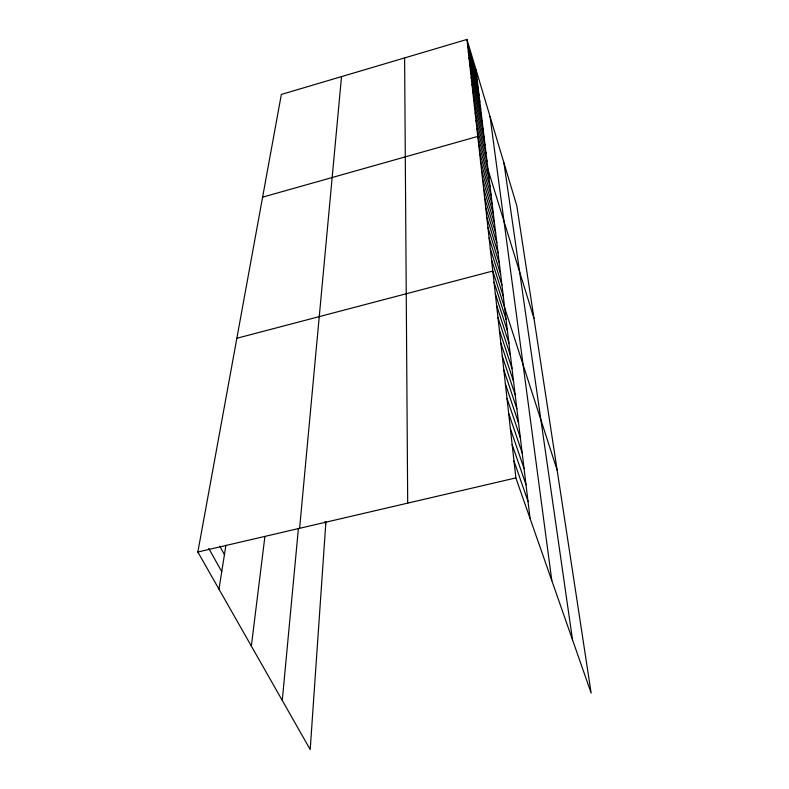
<?xml version="1.0" encoding="UTF-8"?>
<svg xmlns="http://www.w3.org/2000/svg" width="789" height="789" viewBox="0 0 789 789"><rect width="100%" height="100%" fill="white"/><g stroke="black" fill="none" stroke-linecap="round" stroke-linejoin="round"><path stroke-width="1.18" d="M325.916 521.618L310.195 749.55L197.842 552.024L281.348 94.443L466.95 39.45L516.815 205.821L591.158 693.127L515.868 477.917L466.95 39.45M299.613 528.305L341.519 76.612M282.275 700.464L298.42 528.403M251.346 646.083L264.887 536.628M218.967 589.176L225.93 545.199M262.599 197.151L477.769 136.428L534.005 318.46M236.848 338.274L492.79 271.022L557.133 470.086M197.842 552.024L515.868 477.917M208.71 548.385L221.748 571.64M219.786 546.215L224.431 554.628M324.752 521.854L325.749 523.945M513.974 460.963L528.019 501.4M512.14 444.552L526.016 484.742M510.375 428.664L524.074 468.607M508.658 413.278L522.18 452.965M506.992 398.356L520.355 437.787M505.374 383.888L518.58 423.062M502.287 356.224L515.178 394.885M503.806 369.854L516.854 408.771M500.818 342.998L513.55 381.393M499.378 330.147L511.972 368.276M497.987 317.651L510.434 355.523M496.636 305.511L508.944 343.116M494.032 282.206L506.065 319.289M495.314 293.705L507.485 331.045M490.294 248.683L501.932 284.967M491.527 259.699L503.293 296.25M489.101 237.962L500.601 273.97M486.803 217.35L498.056 252.825M487.937 227.518L499.309 263.26M484.614 197.783L495.63 232.735M485.689 207.438L496.833 242.657M482.543 179.172L493.332 213.612M483.568 188.354L494.466 223.05M480.56 161.459L491.133 195.386M481.537 170.207L492.218 204.39M478.676 144.574L489.032 178.008M479.613 152.918L490.068 186.598M476.881 128.469L487.04 161.41M474.337 105.647L484.199 137.878M475.165 113.083L485.127 145.551M476.014 120.687L486.063 153.391M472.729 91.258L482.404 123.025M473.528 98.378L483.292 130.372M470.451 70.813L479.86 101.899M471.201 77.48L480.688 108.793M471.96 84.295L481.537 115.835M468.311 51.61L477.463 82.046M469.011 57.883L478.252 88.536M469.721 64.274L479.051 95.153M467.63 45.466L476.704 75.695M503.944 162.869L572.528 639.879M490.068 116.555L551.827 580.714M475.954 69.462L530.09 518.59M404.609 57.922L407.696 503.126"/></g></svg>
